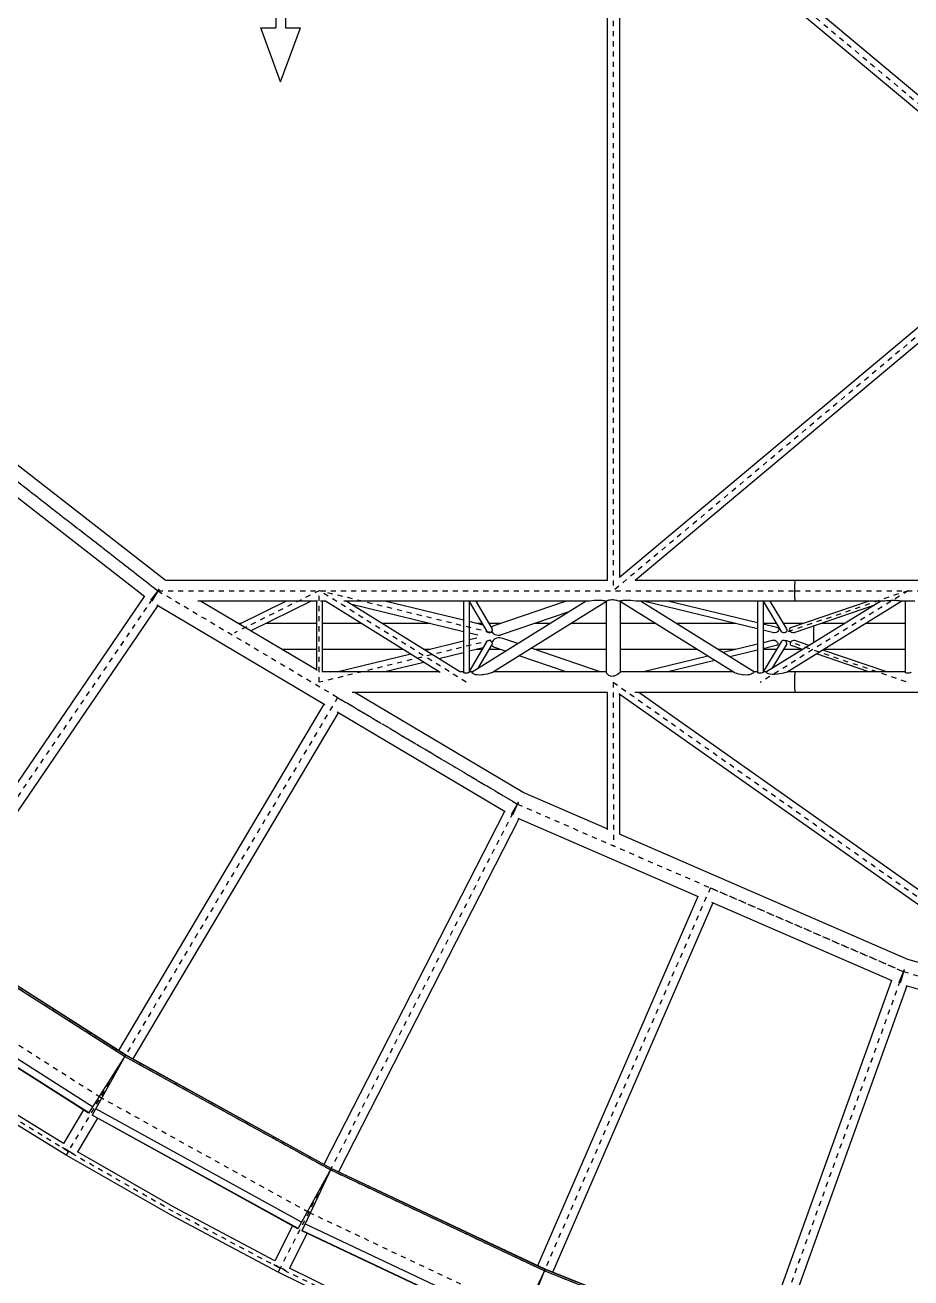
# Model space of a CAD drawing. Header units: millimetres. Extents: x 149919 to 150445, y 136651 to 136866.
# Drawn here: x 150231.21 to 150248.63, y 136663.97 to 136688.6 of the extents above; entities that cross this region are included whole.
import ezdxf

# ---------------------------------------------------------------- set-up
doc = ezdxf.new("R2010")
doc.units = ezdxf.units.MM
doc.header["$LTSCALE"] = 0.25
doc.linetypes.add('CENTER', pattern=[50.8, 31.75, -6.35, 6.35, -6.35])
doc.linetypes.add('XKITLINE00', pattern=[0])

# ---------------------------------------------------------------- blocks, each defined once
blk = doc.blocks.new('çatıı')
at = {"color": 8, "linetype": 'CENTER'}
for p, q in [((10096.4, 4170.3), (11840, 2710.3)), ((11840, 4170.3), (10096.4, 2710.3)), ((10096.4, 4170.3), (10096.4, 2710.3)), ((8555.1, 3212.6), (9200.9, 2710.2)), ((8555.1, 3212.6), (9200.9, 2710.2)), ((8878, 2961.4), (9200.9, 2710.2)), ((9200.9, 2710.2), (8623.4, 1863.3)), ((9200.9, 2710.2), (8693, 1965.4)), ((9200.8, 2710.3), (10454.1, 2710.3)), ((9200.9, 2710.2), (9907.7, 2290.9)), ((9200.9, 2710.2), (9907.7, 2290.9)), ((9200.9, 2710.2), (9554.3, 2500.5)), ((9518.2, 2710.3), (9352.5, 2627.8)), ((9855.7, 2627.8), (9518.2, 2710.3)), ((9807.3, 2530.3), (9518.2, 2710.3)), ((9518.2, 2530.3), (9518.2, 2710.3)), ((10676, 2710.3), (10385.5, 2530.3)), ((10676, 2710.3), (10434.8, 2627.8)), ((10454.1, 2710.3), (11840, 2710.3)), ((9855.7, 2612.8), (9518.2, 2530.3)), ((10434.8, 2612.8), (10676, 2530.3)), ((10096.4, 2530.3), (11068.2, 1845.4)), ((10096.4, 2530.3), (10096.5, 2209)), ((9554.3, 2500.5), (9024.6, 1607.9)), ((9554.3, 2500.5), (9087.7, 1714.1)), ((9554.3, 2500.5), (9907.7, 2290.9)), ((9907.7, 2290.9), (9441.1, 1378.2)), ((9907.7, 2290.9), (9497.3, 1488.2)), ((9907.7, 2290.9), (10666.9, 1961.6)), ((9907.7, 2290.9), (10666.9, 1961.6)), ((9907.7, 2290.9), (10287.3, 2126.2)), ((10287.3, 2126.2), (9874.3, 1173.8)), ((10287.3, 2126.2), (9923.4, 1287.1)), ((10287.3, 2126.2), (10666.9, 1961.6)), ((9135.5, 1794.7), (8745.8, 2042.8)), ((9087.7, 1714.1), (8693, 1965.4)), ((10666.9, 1961.6), (10319.5, 997.3)), ((10666.9, 1961.6), (10361.4, 1113.5)), ((10666.9, 1961.6), (11469.5, 1729.3)), ((10666.9, 1961.6), (11469.5, 1729.3)), ((10666.9, 1961.6), (11068.2, 1845.4)), ((9540, 1571.6), (9135.5, 1794.7)), ((9024.6, 1607.9), (8822, 1732.5)), ((9497.3, 1488.2), (9087.7, 1714.1)), ((9231.1, 1489.8), (9024.6, 1607.9)), ((9960.7, 1373.1), (9540, 1571.6)), ((9441.1, 1378.2), (9231.1, 1489.8)), ((9923.4, 1287.1), (9497.3, 1488.2)), ((9656.1, 1272.6), (9441.1, 1378.2)), ((10393.1, 1201.6), (9960.7, 1373.1))]:
    blk.add_line(p, q, dxfattribs=at)
at = {"color": 8, "linetype": 'XKITLINE00'}
for p, q in [((10084.2, 4150), (10084.2, 2729.5)), ((10949.2, 3440.3), (10107.8, 4144.8)), ((10108.6, 4144.2), (10108.6, 2736.4)), ((10968.2, 3456.2), (10139.6, 4150)), ((11763.8, 4122.4), (10108.5, 2736.3)), ((11763.8, 4090.6), (10139.3, 2730.3)), ((9215.2, 2731.2), (8571.9, 3231.7)), ((9175.3, 2698), (8873.6, 2932.6)), ((9203.3, 2713.3), (9186.5, 2691.6)), ((9202.9, 2713.6), (9188.9, 2690)), ((9216.3, 2730.6), (9215.2, 2731.2)), ((10084.2, 2730.6), (9216, 2730.6)), ((10454.1, 2730.6), (10139.6, 2730.6)), ((10452.7, 2717.2), (10452.6, 2713.8)), ((10452.6, 2713.8), (10452.6, 2710.3)), ((10452.6, 2710.3), (10452.6, 2706.7)), ((10452.8, 2720.4), (10452.7, 2717.2)), ((10453, 2723.3), (10452.8, 2720.4)), ((10453.1, 2725.8), (10453, 2723.3)), ((10453.4, 2727.9), (10453.1, 2725.8)), ((10453.6, 2729.4), (10453.4, 2727.9)), ((10453.8, 2730.3), (10453.6, 2729.4)), ((10453.8, 2730.3), (10453.6, 2729.4)), ((10454.1, 2730.6), (10453.8, 2730.3)), ((10454.1, 2730.6), (10453.8, 2730.3)), ((11718.1, 2730.6), (10454.1, 2730.6)), ((9173.8, 2699.1), (8734.7, 2055.1)), ((9198, 2706.3), (9197.9, 2706.4)), ((9198, 2706.5), (9198, 2705.4)), ((9514.5, 2690), (9279.6, 2690)), ((9512.5, 2554.9), (9284.8, 2690)), ((9452.9, 2690), (9361.5, 2644.5)), ((9502, 2690), (9383.9, 2631.2)), ((9512.5, 2690), (9512.5, 2553.4)), ((9530.5, 2690), (9520.7, 2690)), ((9523.9, 2690), (9523.9, 2550.2)), ((9755.9, 2549.4), (9530.2, 2690)), ((9805.5, 2690), (9566.4, 2690)), ((9795.7, 2550.3), (9571.4, 2690)), ((9801.6, 2652.3), (9647.3, 2690)), ((9801.6, 2690), (9801.6, 2549.9)), ((9802.5, 2689.9), (9802.2, 2690)), ((9802.7, 2689.9), (9802.5, 2689.9)), ((9803.9, 2690), (9802.7, 2689.9)), ((9802.9, 2689.9), (9802.7, 2690)), ((9805.5, 2690), (9803.9, 2690)), ((9807.3, 2690), (9805.5, 2690)), ((9809, 2690), (9807.3, 2690)), ((10047.7, 2690), (9807.3, 2690)), ((9810.6, 2689.9), (9809, 2690)), ((9811.1, 2689.9), (9810.6, 2689.9)), ((9811, 2690), (9810.7, 2689.9)), ((9811.5, 2690), (9811.1, 2689.9)), ((9813, 2690), (9813, 2550.2)), ((9813, 2689.3), (9847.5, 2630.4)), ((10043.1, 2690), (9819, 2550.4)), ((9825.8, 2690), (9857.6, 2635.7)), ((10082.8, 2689), (9858.8, 2549.5)), ((10003.4, 2690), (9861.3, 2641.3)), ((10045.2, 2689.9), (10044.8, 2690)), ((10046.7, 2690), (10045.2, 2689.9)), ((10046, 2689.9), (10045.9, 2690)), ((10049.7, 2690), (10046.7, 2690)), ((10049.9, 2690), (10049.7, 2690)), ((10054.2, 2690.4), (10049.9, 2690)), ((10059, 2690.7), (10054.2, 2690.4)), ((10060.2, 2690.7), (10059, 2690.7)), ((10064, 2691), (10060.2, 2690.7)), ((10068.8, 2691.1), (10064, 2691)), ((10073, 2690.9), (10068.8, 2691.1)), ((10074.5, 2690.7), (10073, 2690.9)), ((10076.6, 2690.6), (10074.5, 2690.7)), ((10079.6, 2690.3), (10076.6, 2690.6)), ((10081.2, 2690), (10079.6, 2690.3)), ((10081.8, 2690), (10081.2, 2690)), ((10083.2, 2689.9), (10081.8, 2690)), ((10083.4, 2690), (10082.5, 2690)), ((10082.8, 2688.9), (10082.7, 2688.8)), ((10082.8, 2688.9), (10082.7, 2688.8)), ((10082.7, 2688.8), (10082.7, 2549.5)), ((10083.1, 2689.6), (10082.8, 2688.9)), ((10083.2, 2690), (10083.1, 2689.7)), ((10083.9, 2690), (10083.2, 2690)), ((10084.1, 2690.1), (10083.9, 2690)), ((10085.7, 2690.7), (10084.1, 2690.1)), ((10086.1, 2690.7), (10085.7, 2690.7)), ((10087.9, 2691.4), (10086.1, 2690.7)), ((10090.5, 2692), (10087.9, 2691.4)), ((10091, 2692), (10090.5, 2692)), ((10093.3, 2692.4), (10091, 2692)), ((10096.4, 2692.3), (10093.3, 2692.4)), ((10098, 2692), (10096.4, 2692.3)), ((10099.4, 2691.9), (10098, 2692)), ((10102.3, 2691.3), (10099.4, 2691.9)), ((10103.8, 2690.7), (10102.3, 2691.3)), ((10104.9, 2690.6), (10103.8, 2690.7)), ((10107.1, 2690), (10104.9, 2690.6)), ((10108.4, 2689.9), (10107.1, 2690)), ((10109.2, 2690), (10107.8, 2690)), ((10108.4, 2689.9), (10108.3, 2690)), ((10108.5, 2689.9), (10108.4, 2690)), ((10108.7, 2689.8), (10108.4, 2689.9)), ((10109.6, 2690), (10108.5, 2689.9)), ((10108.5, 2689.9), (10108.5, 2689.9)), ((10109.3, 2689.3), (10108.7, 2689.8)), ((10334, 2549.5), (10108.7, 2689.8)), ((10108.9, 2689.6), (10108.8, 2689.6)), ((10109.5, 2689.2), (10109.3, 2689.3)), ((10110.1, 2690), (10109.6, 2690)), ((10110, 2688.9), (10110, 2550.4)), ((10111.2, 2690.3), (10110.1, 2690)), ((10113.7, 2690.6), (10111.2, 2690.3)), ((10115.7, 2690.7), (10113.7, 2690.6)), ((10117, 2690.9), (10115.7, 2690.7)), ((10121, 2691.1), (10117, 2690.9)), ((10125.7, 2691), (10121, 2691.1)), ((10129.6, 2690.7), (10125.7, 2691)), ((10130.8, 2690.7), (10129.6, 2690.7)), ((10135.7, 2690.4), (10130.8, 2690.7)), ((10140.4, 2690), (10135.7, 2690.4)), ((10140.7, 2690), (10140.4, 2690)), ((10144.1, 2690), (10140.7, 2690)), ((10383.8, 2690), (10142.9, 2690)), ((10146.1, 2689.9), (10144.1, 2690)), ((10145.5, 2690), (10145.2, 2689.9)), ((10146.5, 2690), (10146.1, 2689.9)), ((10373.8, 2550.4), (10149.6, 2690)), ((10379.8, 2635.4), (10155.7, 2690)), ((10379.8, 2647), (10203.6, 2690)), ((10379.8, 2690), (10379.8, 2549.8)), ((10380.6, 2689.9), (10380.4, 2690)), ((10380.9, 2689.9), (10380.6, 2689.9)), ((10382.2, 2690), (10380.9, 2689.9)), ((10381.1, 2689.9), (10380.9, 2690)), ((10383.8, 2690), (10382.2, 2690)), ((10385.6, 2690), (10383.8, 2690)), ((10454.1, 2690), (10385.6, 2690)), ((10387.4, 2690), (10385.6, 2690)), ((10388.9, 2689.9), (10387.4, 2690)), ((10389.2, 2690), (10388.9, 2689.9)), ((10389.3, 2689.9), (10388.9, 2689.9)), ((10389.7, 2690), (10389.3, 2689.9)), ((10391.2, 2690), (10391.2, 2550.3)), ((10391.2, 2689.7), (10426.7, 2630.3)), ((10622.5, 2690), (10397.4, 2550.5)), ((10404.2, 2690), (10437.1, 2635.1)), ((10664, 2690), (10438.2, 2550.1)), ((10599.1, 2690), (10445.1, 2637.3)), ((10452.6, 2706.7), (10452.7, 2703.3)), ((10452.7, 2703.3), (10452.8, 2700.1)), ((10452.8, 2700.1), (10453, 2697.2)), ((10453, 2697.2), (10453.1, 2694.7)), ((10453.1, 2694.7), (10453.4, 2692.7)), ((10453.4, 2692.7), (10453.6, 2691.2)), ((10453.6, 2691.2), (10453.8, 2690.3)), ((10453.6, 2691.2), (10453.8, 2690.3)), ((10453.8, 2690.3), (10454.1, 2690)), ((10453.8, 2690.3), (10454.1, 2690)), ((10630.2, 2690), (10454.1, 2690)), ((10625.2, 2689.9), (10625.1, 2690)), ((10626.1, 2690), (10625.2, 2689.9)), ((10629.2, 2690), (10626.1, 2690)), ((10630, 2690), (10629.2, 2690)), ((10633.4, 2690.2), (10630, 2690)), ((10638.1, 2690.5), (10633.4, 2690.2)), ((10640.7, 2690.6), (10638.1, 2690.5)), ((10643.1, 2690.8), (10640.7, 2690.6)), ((10648, 2690.9), (10643.1, 2690.8)), ((10652.4, 2690.8), (10648, 2690.9)), ((10654.9, 2690.6), (10652.4, 2690.8)), ((10656, 2690.5), (10654.9, 2690.6)), ((10659.1, 2690.3), (10656, 2690.5)), ((10661.3, 2690), (10659.1, 2690.3)), ((10661.4, 2690), (10661.3, 2690)), ((10674.3, 2690), (10661.4, 2690)), ((10663.2, 2690), (10661.4, 2690)), ((10662.8, 2690), (10662.7, 2690)), ((10663.7, 2689.9), (10663.2, 2690)), ((10663.8, 2690), (10663.7, 2689.9)), ((10670.3, 2690), (10670.3, 2550)), ((10671.4, 2689.9), (10671.1, 2690)), ((10671.4, 2689.9), (10671.4, 2689.9)), ((10672.7, 2689.9), (10671.4, 2689.9)), ((10671.7, 2689.9), (10671.6, 2690)), ((10671.8, 2689.9), (10671.7, 2689.9)), ((10674.3, 2690), (10672.7, 2689.9)), ((10676, 2690), (10674.3, 2690)), ((10689.1, 2690), (10676, 2690)), ((10677.8, 2690), (10676, 2690)), ((10679.4, 2689.9), (10677.8, 2690)), ((10680.2, 2689.9), (10679.4, 2689.9)), ((10680.1, 2690), (10679.7, 2689.9)), ((10680.6, 2690), (10680.2, 2689.9)), ((9200.5, 2680.9), (8761.3, 2036.9)), ((9529.1, 2486), (9198.9, 2681.9)), ((9801.6, 2629.7), (9582, 2683.4)), ((10009.1, 2668.8), (9876.1, 2623.2)), ((10608.1, 2681), (10453.6, 2628.2)), ((9363.9, 2645.7), (9359.4, 2645.7)), ((9512.5, 2645.7), (9413, 2645.7)), ((9601.3, 2645.7), (9523.9, 2645.7)), ((9736.3, 2645.7), (9642.6, 2645.7)), ((9840.3, 2642.8), (9813, 2649.5)), ((9838.6, 2645.7), (9828.6, 2645.7)), ((9874.1, 2645.7), (9851.8, 2645.7)), ((9857.8, 2638.9), (9856.8, 2637.2)), ((9856.8, 2637.2), (9856.8, 2637.1)), ((9857.6, 2635.7), (9857.7, 2635.5)), ((9857.7, 2635.5), (9858, 2634.3)), ((9858.4, 2639.4), (9857.8, 2638.9)), ((9859.3, 2640.3), (9858.4, 2639.4)), ((9861.3, 2641.3), (9859.3, 2640.3)), ((9972, 2645.7), (9941.7, 2645.7)), ((10082.7, 2645.7), (10013.3, 2645.7)), ((10179.5, 2645.7), (10110, 2645.7)), ((10337.5, 2645.7), (10220.8, 2645.7)), ((10417.5, 2645.7), (10391.2, 2645.7)), ((10418.1, 2637.7), (10391.2, 2644.2)), ((10419.9, 2637.2), (10418.1, 2637.7)), ((10420.6, 2636.6), (10419.9, 2637.2)), ((10421.1, 2636.2), (10420.6, 2636.6)), ((10421.1, 2636.2), (10421.7, 2634.9)), ((10469.6, 2645.7), (10430.7, 2645.7)), ((10443.6, 2636.4), (10442.7, 2635.1)), ((10444.1, 2636.7), (10443.6, 2636.4)), ((10445.1, 2637.3), (10444.1, 2636.7)), ((10490.4, 2638.2), (10490.2, 2635.2)), ((10490.7, 2640.8), (10490.4, 2638.2)), ((10490.7, 2640.9), (10490.7, 2640.8)), ((10551, 2645.7), (10504.7, 2645.7)), ((10670.3, 2645.7), (10592.5, 2645.7)), ((9830, 2622.8), (9813, 2626.9)), ((9828.1, 2617.3), (9813, 2613.6)), ((9847.6, 2630.3), (9848, 2629.7)), ((9848.3, 2611.1), (9847.6, 2610.1)), ((9848, 2629.7), (9848.6, 2629)), ((9849.8, 2612), (9848.3, 2611.1)), ((9850, 2628), (9848.6, 2629)), ((9851.5, 2612.4), (9849.8, 2612)), ((9851.6, 2627.5), (9850, 2628)), ((9853.2, 2612.3), (9851.5, 2612.4)), ((9853.4, 2627.5), (9851.6, 2627.5)), ((9854.9, 2611.7), (9853.2, 2612.3)), ((9855.1, 2628.1), (9853.4, 2627.5)), ((9856.3, 2610.7), (9854.9, 2611.7)), ((9856.5, 2629.1), (9855.1, 2628.1)), ((9857, 2629.7), (9856.5, 2629.1)), ((9857.3, 2630.1), (9857, 2629.7)), ((9857.5, 2630.7), (9857.3, 2630.1)), ((9857.4, 2630.2), (9857.7, 2629.7)), ((9858, 2632.5), (9857.5, 2630.7)), ((9857.5, 2630.7), (9857.5, 2630.7)), ((9857.7, 2629.7), (9858.1, 2628.6)), ((9858, 2634.3), (9858, 2633.3)), ((9858, 2633.3), (9858, 2632.5)), ((9858.1, 2628.6), (9859.7, 2626.6)), ((9860, 2612.2), (9858.8, 2610.2)), ((9860.6, 2625.9), (9859.7, 2626.6)), ((9861.8, 2614), (9860, 2612.2)), ((9861.7, 2624.9), (9860.6, 2625.9)), ((9864.2, 2623.5), (9861.7, 2624.9)), ((9861.9, 2614.1), (9861.8, 2614)), ((9864.2, 2615.7), (9861.9, 2614.1)), ((9867, 2622.6), (9864.2, 2623.5)), ((9866.9, 2616.8), (9864.2, 2615.7)), ((9869.9, 2617.5), (9866.9, 2616.8)), ((9870, 2622.3), (9867, 2622.6)), ((9873.1, 2617.6), (9869.9, 2617.5)), ((9873.1, 2622.5), (9870, 2622.3)), ((9876.1, 2623.2), (9873.1, 2622.5)), ((9876.2, 2617.2), (9873.1, 2617.6)), ((9879.3, 2616.2), (9876.2, 2617.2)), ((9908.5, 2606.2), (9879.3, 2616.2)), ((10412, 2627.5), (10391.2, 2632.6)), ((10409.1, 2612.4), (10391.2, 2608)), ((10411.5, 2612.5), (10409.1, 2612.4)), ((10413.8, 2612.1), (10411.5, 2612.5)), ((10414.2, 2627.5), (10412, 2627.5)), ((10415.9, 2611.2), (10413.8, 2612.1)), ((10416.4, 2627.9), (10414.2, 2627.5)), ((10417.2, 2610.2), (10415.9, 2611.2)), ((10418.4, 2628.9), (10416.4, 2627.9)), ((10419.2, 2629.7), (10418.4, 2628.9)), ((10420, 2630.2), (10419.2, 2629.7)), ((10421.1, 2631.8), (10420, 2630.2)), ((10421.6, 2633.3), (10421.1, 2631.8)), ((10421.7, 2633.4), (10421.6, 2633.3)), ((10421.7, 2634.9), (10421.7, 2633.4)), ((10426.7, 2630.3), (10427.2, 2629.6)), ((10427.5, 2611.2), (10426.7, 2610.3)), ((10427.2, 2629.6), (10427.7, 2628.9)), ((10428.9, 2612.1), (10427.5, 2611.2)), ((10429.1, 2627.9), (10427.7, 2628.9)), ((10430.6, 2612.5), (10428.9, 2612.1)), ((10430.8, 2627.4), (10429.1, 2627.9)), ((10432.4, 2612.4), (10430.6, 2612.5)), ((10432.5, 2627.5), (10430.8, 2627.4)), ((10434.1, 2611.8), (10432.4, 2612.4)), ((10434.2, 2628), (10432.5, 2627.5)), ((10435.5, 2610.8), (10434.1, 2611.8)), ((10435.7, 2629), (10434.2, 2628)), ((10436.2, 2629.6), (10435.7, 2629)), ((10436.8, 2630.4), (10436.2, 2629.6)), ((10437.4, 2632), (10436.8, 2630.4)), ((10437.1, 2635.1), (10437.5, 2633.6)), ((10437.5, 2633.2), (10437.4, 2632)), ((10437.5, 2633.6), (10437.5, 2633.2)), ((10442.7, 2635.1), (10442.4, 2633.6)), ((10442.4, 2633.6), (10442.5, 2633.4)), ((10442.5, 2633.4), (10442.7, 2632)), ((10442.7, 2632), (10443.7, 2630.4)), ((10444.4, 2629.8), (10443.7, 2630.4)), ((10445.1, 2629.1), (10444.4, 2629.8)), ((10447, 2628.1), (10445.1, 2629.1)), ((10446.9, 2610.9), (10445.9, 2610.1)), ((10448.8, 2611.9), (10446.9, 2610.9)), ((10449.2, 2627.6), (10447, 2628.1)), ((10451.1, 2612.3), (10448.8, 2611.9)), ((10451.4, 2627.6), (10449.2, 2627.6)), ((10453.4, 2612.3), (10451.1, 2612.3)), ((10453.6, 2628.2), (10451.4, 2627.6)), ((10455.6, 2611.7), (10453.4, 2612.3)), ((10481.7, 2602.7), (10455.6, 2611.7)), ((10490, 2628.1), (10489.9, 2624.2)), ((10489.9, 2624.2), (10489.9, 2620.3)), ((10489.9, 2620.3), (10489.9, 2616.3)), ((10489.9, 2616.3), (10490, 2612.4)), ((10490.1, 2631.8), (10490, 2628.1)), ((10490, 2612.4), (10490.1, 2608.7)), ((10490.2, 2635.2), (10490.1, 2631.8)), ((9512.5, 2594.9), (9445, 2594.9)), ((9682.9, 2594.9), (9523.9, 2594.9)), ((9736.6, 2594.9), (9724.2, 2594.9)), ((9801.6, 2610.8), (9727.7, 2592.7)), ((9801.6, 2588.3), (9753.6, 2576.6)), ((9847.3, 2609.8), (9813, 2551.3)), ((9840.3, 2597.8), (9813, 2591.1)), ((9838.6, 2594.9), (9828.3, 2594.9)), ((9857.5, 2604.6), (9829.6, 2557)), ((9847.6, 2610.1), (9847.3, 2609.8)), ((9874.2, 2594.9), (9851.8, 2594.9)), ((9856.3, 2610.7), (9856.7, 2610.1)), ((9856.7, 2610.1), (9857.4, 2609.3)), ((9857.4, 2609.3), (9857.8, 2608.2)), ((9857.6, 2604.9), (9857.5, 2604.6)), ((9857.5, 2604.7), (9857.7, 2603.6)), ((9857.7, 2603.6), (9857.7, 2603.5)), ((9857.7, 2603.5), (9858.3, 2601.9)), ((9858.7, 2610.1), (9857.8, 2608)), ((9857.8, 2608.2), (9857.9, 2607.6)), ((9857.9, 2607.6), (9857.9, 2607)), ((9857.9, 2607), (9857.9, 2605.9)), ((9858.3, 2601.9), (9859.4, 2600.7)), ((9858.8, 2610.2), (9858.7, 2610.1)), ((9859.4, 2600.7), (9859.6, 2600.4)), ((9861.4, 2599.3), (9859.6, 2600.4)), ((9884.6, 2591.3), (9861.4, 2599.3)), ((10070.8, 2550.6), (9935.2, 2597.1)), ((10082.7, 2594.9), (9941.6, 2594.9)), ((10261.1, 2594.9), (10110, 2594.9)), ((10337.4, 2594.9), (10302.4, 2594.9)), ((10379.8, 2605.2), (10312.2, 2588.7)), ((10379.8, 2593.5), (10325.7, 2580.3)), ((10426.4, 2609.9), (10391.2, 2550.9)), ((10416.4, 2602.4), (10391.2, 2596.3)), ((10417.5, 2594.9), (10391.2, 2594.9)), ((10436.7, 2604.8), (10408.2, 2557.2)), ((10418.1, 2603), (10416.4, 2602.4)), ((10417.7, 2609.9), (10417.2, 2610.2)), ((10417.7, 2609.9), (10419, 2608.4)), ((10418.7, 2603.5), (10418.1, 2603)), ((10419.3, 2604), (10418.7, 2603.5)), ((10419, 2608.4), (10419.7, 2606.8)), ((10419.9, 2605.3), (10419.3, 2604)), ((10419.7, 2606.8), (10419.7, 2606.7)), ((10419.7, 2606.7), (10419.9, 2605.3)), ((10426.7, 2610.3), (10426.4, 2609.9)), ((10469, 2594.9), (10430.7, 2594.9)), ((10435.5, 2610.8), (10435.8, 2610.3)), ((10435.8, 2610.3), (10436.5, 2609.4)), ((10436.5, 2609.4), (10437.1, 2607.8)), ((10437.1, 2606.2), (10436.7, 2604.8)), ((10437.1, 2607.8), (10437.1, 2606.7)), ((10437.1, 2606.7), (10437.1, 2606.2)), ((10444.3, 2608.1), (10443.9, 2606.5)), ((10443.9, 2606.5), (10444.1, 2605)), ((10443.9, 2606.5), (10443.9, 2606.5)), ((10444.1, 2605), (10445, 2603.7)), ((10445.3, 2609.6), (10444.3, 2608.1)), ((10445.6, 2603.3), (10445, 2603.7)), ((10445.9, 2610.1), (10445.3, 2609.6)), ((10446.4, 2602.8), (10445.6, 2603.3)), ((10469.2, 2595), (10446.4, 2602.8)), ((10490.1, 2608.7), (10490.1, 2608)), ((10634.3, 2550.6), (10508.4, 2593.6)), ((10670.3, 2594.9), (10510.5, 2594.9)), ((9698, 2585.5), (9555.3, 2550.6)), ((9723.9, 2569.3), (9647.1, 2550.6)), ((10003.5, 2550.6), (9911.3, 2582.2)), ((10282.6, 2581.5), (10155.7, 2550.6)), ((10296, 2573.1), (10203.6, 2550.6)), ((10599.1, 2550.6), (10495.9, 2585.9)), ((9754, 2550.6), (9523.9, 2550.6)), ((9801.6, 2550.6), (9795.3, 2550.6)), ((9801.6, 2549.9), (9801.9, 2549.3)), ((9802.5, 2549), (9801.9, 2549.3)), ((9802.7, 2548.8), (9802.5, 2549)), ((9803.9, 2548.3), (9802.7, 2548.8)), ((9805.5, 2548), (9803.9, 2548.3)), ((9807.3, 2548), (9805.5, 2548)), ((9809, 2548.2), (9807.3, 2548)), ((9810.6, 2548.7), (9809, 2548.2)), ((9811.1, 2549), (9810.6, 2548.7)), ((9811.9, 2549.3), (9811.1, 2549)), ((9812.7, 2549.8), (9811.9, 2549.3)), ((9812.9, 2550.1), (9812.7, 2549.8)), ((9813, 2550.2), (9812.9, 2550.1)), ((9819.2, 2550.6), (9813, 2550.6)), ((9818.7, 2550.1), (9818.5, 2550)), ((9818.5, 2550), (9818.5, 2549.2)), ((9818.9, 2549), (9818.5, 2549.2)), ((9819, 2550.4), (9818.7, 2550.1)), ((9818.9, 2549), (9819.1, 2548.3)), ((9820.5, 2547.3), (9819.1, 2548.3)), ((9820.5, 2547.3), (9820.5, 2547.2)), ((9822.4, 2546.1), (9820.5, 2547.2)), ((9825.3, 2545.2), (9822.4, 2546.1)), ((9826.3, 2545.1), (9825.3, 2545.2)), ((9828.9, 2544.6), (9826.3, 2545.1)), ((9833.2, 2544.4), (9828.9, 2544.6)), ((9838.2, 2544.7), (9833.2, 2544.4)), ((9840.6, 2545.1), (9838.2, 2544.7)), ((9843.4, 2545.4), (9840.6, 2545.1)), ((9848.4, 2546.4), (9843.4, 2545.4)), ((9852, 2547.3), (9848.4, 2546.4)), ((9853, 2547.5), (9852, 2547.3)), ((9856.5, 2548.6), (9853, 2547.5)), ((9857.5, 2549), (9856.5, 2548.6)), ((9858.8, 2549.5), (9857.5, 2549)), ((10082.7, 2550.6), (9860.6, 2550.6)), ((10082.7, 2549.5), (10082.9, 2549)), ((10082.9, 2549), (10083.1, 2548.4)), ((10083.1, 2548.4), (10083.9, 2547.3)), ((10083.9, 2547.3), (10084.1, 2546.9)), ((10085.7, 2545.3), (10084.1, 2546.9)), ((10086.1, 2545.1), (10085.7, 2545.3)), ((10087.9, 2543.7), (10086.1, 2545.1)), ((10090.5, 2542.6), (10087.9, 2543.7)), ((10091, 2542.4), (10090.5, 2542.6)), ((10093.3, 2541.9), (10091, 2542.4)), ((10096.4, 2542), (10093.3, 2541.9)), ((10098, 2542.4), (10096.4, 2542)), ((10099.4, 2542.8), (10098, 2542.4)), ((10102.3, 2544), (10099.4, 2542.8)), ((10103.8, 2545.1), (10102.3, 2544)), ((10104.9, 2545.6), (10103.8, 2545.1)), ((10107.1, 2547.3), (10104.9, 2545.6)), ((10108.7, 2548.7), (10107.1, 2547.3)), ((10108.9, 2549), (10108.7, 2548.7)), ((10109.7, 2549.7), (10108.9, 2549)), ((10109.8, 2550.1), (10109.7, 2549.7)), ((10110, 2550.4), (10109.8, 2550.1)), ((10332.2, 2550.6), (10110, 2550.6)), ((10334.8, 2549), (10334, 2549.5)), ((10335.6, 2548.6), (10334.8, 2549)), ((10338.4, 2547.5), (10335.6, 2548.6)), ((10339.3, 2547.3), (10338.4, 2547.5)), ((10342.4, 2546.4), (10339.3, 2547.3)), ((10346.9, 2545.5), (10342.4, 2546.4)), ((10349.6, 2545.1), (10346.9, 2545.5)), ((10351.7, 2544.8), (10349.6, 2545.1)), ((10356.5, 2544.4), (10351.7, 2544.8)), ((10360.8, 2544.6), (10356.5, 2544.4)), ((10363.5, 2545.1), (10360.8, 2544.6)), ((10364.4, 2545.2), (10363.5, 2545.1)), ((10367.5, 2546.1), (10364.4, 2545.2)), ((10369.8, 2547.2), (10367.5, 2546.1)), ((10369.9, 2547.3), (10369.8, 2547.2)), ((10371.7, 2548.2), (10369.9, 2547.3)), ((10372.4, 2549), (10371.7, 2548.2)), ((10372.9, 2549.2), (10372.4, 2549)), ((10373.5, 2550), (10372.9, 2549.2)), ((10379.8, 2550.6), (10373.5, 2550.6)), ((10373.8, 2550.4), (10373.5, 2550.1)), ((10373.5, 2550.1), (10373.5, 2550)), ((10379.8, 2549.8), (10380.1, 2549.3)), ((10380.6, 2549), (10380.1, 2549.3)), ((10380.9, 2548.8), (10380.6, 2549)), ((10382.2, 2548.2), (10380.9, 2548.8)), ((10383.8, 2548), (10382.2, 2548.2)), ((10385.6, 2548), (10383.8, 2548)), ((10387.4, 2548.3), (10385.6, 2548)), ((10388.9, 2548.8), (10387.4, 2548.3)), ((10389.3, 2549), (10388.9, 2548.8)), ((10390.2, 2549.3), (10389.3, 2549)), ((10390.9, 2549.8), (10390.2, 2549.3)), ((10391.1, 2550.1), (10390.9, 2549.8)), ((10391.2, 2550.3), (10391.1, 2550.1)), ((10397.5, 2550.6), (10391.2, 2550.6)), ((10397.4, 2550.4), (10397.1, 2550.2)), ((10397.1, 2550.2), (10397.4, 2549.6)), ((10397.4, 2550.5), (10397.4, 2550.4)), ((10397.4, 2549.6), (10398.1, 2548.7)), ((10397.4, 2549.6), (10397.4, 2549.6)), ((10399.2, 2548.2), (10398.1, 2548.7)), ((10399.2, 2548.2), (10399.6, 2547.7)), ((10401.9, 2546.8), (10399.6, 2547.7)), ((10404.8, 2546.2), (10401.9, 2546.8)), ((10405, 2546.1), (10404.8, 2546.2)), ((10408.8, 2545.6), (10405, 2546.1)), ((10413.5, 2545.6), (10408.8, 2545.6)), ((10418.7, 2546), (10413.5, 2545.6)), ((10419.6, 2546.2), (10418.7, 2546)), ((10423.9, 2546.7), (10419.6, 2546.2)), ((10428.8, 2547.6), (10423.9, 2546.7)), ((10430.9, 2548.2), (10428.8, 2547.6)), ((10433.1, 2548.6), (10430.9, 2548.2)), ((10436.4, 2549.5), (10433.1, 2548.6)), ((10436.6, 2549.6), (10436.4, 2549.5)), ((10438.2, 2550.1), (10436.6, 2549.6)), ((10454.1, 2550.6), (10439, 2550.6)), ((10452.7, 2537.2), (10452.6, 2533.8)), ((10452.8, 2540.4), (10452.7, 2537.2)), ((10452.9, 2543.3), (10452.8, 2540.4)), ((10453.1, 2545.8), (10452.9, 2543.3)), ((10453.3, 2547.9), (10453.1, 2545.8)), ((10453.6, 2549.4), (10453.3, 2547.9)), ((10453.8, 2550.3), (10453.6, 2549.4)), ((10453.8, 2550.3), (10453.6, 2549.4)), ((10454.1, 2550.6), (10453.8, 2550.3)), ((10454.1, 2550.6), (10453.8, 2550.3)), ((10670.3, 2550.6), (10454.1, 2550.6)), ((10670.3, 2550), (10670.6, 2549.4)), ((10671.4, 2549), (10670.6, 2549.4)), ((10671.4, 2548.9), (10671.4, 2549)), ((10672.7, 2548.4), (10671.4, 2548.9)), ((10674.3, 2548), (10672.7, 2548.4)), ((10676, 2547.9), (10674.3, 2548)), ((10677.8, 2548.1), (10676, 2547.9)), ((10679.4, 2548.6), (10677.8, 2548.1)), ((10680.2, 2549), (10679.4, 2548.6)), ((10680.6, 2549.2), (10680.2, 2549)), ((10681.5, 2549.7), (10680.6, 2549.2)), ((10681.7, 2550.1), (10681.5, 2549.7)), ((10681.7, 2550.2), (10681.7, 2550.1)), ((10452.6, 2533.8), (10452.6, 2530.3)), ((10452.6, 2530.3), (10452.6, 2526.7)), ((10452.6, 2526.7), (10452.7, 2523.3)), ((10452.7, 2523.3), (10452.8, 2520.1)), ((10452.8, 2520.1), (10452.9, 2517.2)), ((10452.9, 2517.2), (10453.1, 2514.7)), ((10453.1, 2514.7), (10453.3, 2512.7)), ((10453.3, 2512.7), (10453.6, 2511.2)), ((10084.7, 2510), (9583, 2510)), ((9919.2, 2313.5), (9588.1, 2510)), ((10084.2, 2510), (10084.3, 2240.1)), ((10972.3, 1898.1), (10107.5, 2507.5)), ((10108.6, 2506.8), (10108.6, 2230.8)), ((10454.1, 2510), (10138.8, 2510)), ((11040.9, 1879.6), (10146.3, 2510)), ((10453.6, 2511.2), (10453.8, 2510.3)), ((10453.6, 2511.2), (10453.8, 2510.3)), ((10453.8, 2510.3), (10454.1, 2510)), ((10453.8, 2510.3), (10454.1, 2510)), ((11718.1, 2510), (10454.1, 2510)), ((9527.5, 2486.9), (9123.6, 1806.3)), ((9527.4, 2486.9), (9123.6, 1806.3)), ((9555.2, 2470.5), (9151.3, 1789.8)), ((9555.2, 2470.4), (9151.4, 1789.8)), ((9883.7, 2275.5), (9553.6, 2471.4)), ((9909.7, 2294.3), (9895.7, 2270.6)), ((9909.2, 2294.5), (9898.3, 2269.3)), ((10084.3, 2242), (9919.2, 2313.5)), ((9882.2, 2276.4), (9527.4, 1582.4)), ((9882.2, 2276.4), (9527.4, 1582.4)), ((9905.7, 2286.4), (9905.2, 2286.7)), ((9905.8, 2286.6), (9905.3, 2286.8)), ((9910.9, 2261.8), (9556.1, 1567.7)), ((9910.9, 2261.8), (9556.1, 1567.7)), ((10264.2, 2108.6), (9909.2, 2262.5)), ((10675.6, 1985.5), (10108.6, 2231.4)), ((10262.4, 2109.3), (9947.4, 1383.1)), ((10292, 2096.5), (9977.1, 1370.2)), ((10645.1, 1943.4), (10290.2, 2097.3)), ((9137.2, 1797.6), (8747.7, 2045.6)), ((9137, 1797.5), (8747.7, 2045.4)), ((9135.5, 1794.7), (8745.8, 2042.8)), ((10968.6, 1900.7), (10675.6, 1985.5)), ((10668.5, 1965.2), (10657.6, 1940)), ((10668.1, 1965.4), (10660.4, 1939)), ((10665.6, 1957), (10665, 1957.2)), ((10665.7, 1957.1), (10665.1, 1957.3)), ((9064.5, 1683.3), (8674.9, 1931.4)), ((9064.8, 1683.7), (8675.1, 1931.8)), ((9072.5, 1695.8), (8682.8, 1943.9)), ((10643.5, 1944.1), (10379.3, 1210.7)), ((10643.5, 1944.1), (10379.3, 1210.8)), ((10673.8, 1933.2), (10409.6, 1199.8)), ((10673.9, 1933.2), (10409.7, 1199.8)), ((11047.5, 1825), (10672.1, 1933.7)), ((9137.2, 1797.4), (9064.5, 1683.3)), ((9137, 1797.5), (9071.7, 1679)), ((9540, 1571.6), (9135.5, 1794.7)), ((9541.5, 1574.6), (9137.2, 1797.6)), ((9541.3, 1574.5), (9137.2, 1797.4)), ((9020.4, 1600.7), (8817.5, 1725.4)), ((9015.2, 1623.5), (8826.5, 1739.5)), ((9054.4, 1689.7), (9015.2, 1623.6)), ((9476.2, 1455.9), (9071.7, 1679)), ((9476.4, 1456.3), (9071.9, 1679.4)), ((9483.3, 1468.9), (9078.9, 1692)), ((9082.2, 1673.2), (9043, 1607.1)), ((9013.4, 1615.2), (9013.1, 1615.4)), ((9015.2, 1614.3), (9013.4, 1615.2)), ((9013.8, 1615), (9013.6, 1615)), ((9015.5, 1614.1), (9013.8, 1615)), ((9017.4, 1613.2), (9015.2, 1614.3)), ((9017.6, 1613), (9015.5, 1614.1)), ((9019.8, 1611.8), (9017.4, 1613.2)), ((9020, 1611.7), (9017.6, 1613)), ((9022.4, 1610.3), (9019.8, 1611.8)), ((9022.5, 1610.3), (9020, 1611.7)), ((9025.1, 1608.7), (9020.4, 1600.7)), ((9025.1, 1608.7), (9020.4, 1600.7)), ((9025.2, 1608.8), (9022.4, 1610.3)), ((9025.1, 1608.7), (9022.5, 1610.3)), ((9027.7, 1607.2), (9025.1, 1608.7)), ((9027.9, 1607.1), (9025.2, 1608.8)), ((9030.2, 1605.6), (9027.7, 1607.2)), ((9030.4, 1605.5), (9027.9, 1607.1)), ((9032.5, 1604.2), (9030.2, 1605.6)), ((9032.8, 1604), (9030.4, 1605.5)), ((9034.5, 1602.9), (9032.5, 1604.2)), ((9034.8, 1602.7), (9032.8, 1604)), ((9036.1, 1601.7), (9034.5, 1602.9)), ((9036.5, 1601.5), (9034.8, 1602.7)), ((9036.2, 1601.6), (9036.1, 1601.7)), ((9036.7, 1601.3), (9036.5, 1601.5)), ((9235.1, 1497.1), (9042.9, 1607.1)), ((9227, 1482.4), (9020.4, 1600.7)), ((9541.5, 1574.4), (9476.2, 1455.9)), ((9541.3, 1574.5), (9483.6, 1452.1)), ((9960.7, 1373.1), (9540, 1571.6)), ((9962.1, 1376.2), (9541.5, 1574.6)), ((9961.9, 1376.1), (9541.5, 1574.4)), ((9437.3, 1370.7), (9227, 1482.4)), ((9430.7, 1393.2), (9235.1, 1497.1)), ((9465.7, 1461.7), (9430.7, 1393.2)), ((9910.7, 1267), (9489.9, 1465.6)), ((9494.4, 1447), (9459.4, 1378.5)), ((9904.3, 1253.6), (9483.6, 1452.1)), ((9904.5, 1254), (9483.8, 1452.6)), ((9429.4, 1384.8), (9429.1, 1384.9)), ((9431.3, 1384), (9429.4, 1384.8)), ((9429.8, 1384.6), (9429.7, 1384.6)), ((9431.6, 1383.8), (9429.8, 1384.6)), ((9433.5, 1383), (9431.3, 1384)), ((9433.8, 1382.9), (9431.6, 1383.8)), ((9436, 1381.8), (9433.5, 1383)), ((9436.2, 1381.7), (9433.8, 1382.9)), ((9438.8, 1380.5), (9436, 1381.8)), ((9438.8, 1380.4), (9436.2, 1381.7)), ((9441.6, 1379.1), (9438.8, 1380.5)), ((9441.6, 1379.1), (9438.8, 1380.4)), ((9441.6, 1379.1), (9437.3, 1370.7)), ((9441.6, 1379.1), (9437.3, 1370.7)), ((9652.5, 1265), (9437.3, 1370.7)), ((9444.4, 1377.6), (9441.6, 1379.1)), ((9444.3, 1377.7), (9441.6, 1379.1)), ((9446.8, 1376.3), (9444.3, 1377.7)), ((9447, 1376.2), (9444.4, 1377.6)), ((9449.2, 1375), (9446.8, 1376.3)), ((9449.5, 1374.9), (9447, 1376.2)), ((9451.3, 1373.8), (9449.2, 1375)), ((9451.6, 1373.6), (9449.5, 1374.9)), ((9452.9, 1372.8), (9451.3, 1373.8)), ((9453.3, 1372.6), (9451.6, 1373.6)), ((9453, 1372.7), (9452.9, 1372.8)), ((9453.6, 1372.4), (9453.3, 1372.6)), ((9659.7, 1280.2), (9459.4, 1378.6)), ((9962.1, 1376), (9904.3, 1253.6)), ((9961.9, 1376.1), (9912, 1250.3)), ((10393.1, 1201.6), (9960.7, 1373.1)), ((10394.3, 1204.8), (9962.1, 1376.2)), ((10394.3, 1204.6), (9962.1, 1376))]:
    blk.add_line(p, q, dxfattribs=at)
at = {"color": 1}
for p, q in [((9432.5, 3966.7), (9432.5, 3817)), ((9451.8, 3966.7), (9451.8, 3817)), ((9442.2, 3710.5), (9403.2, 3817)), ((9403.2, 3817), (9432.5, 3817)), ((9442.2, 3710.5), (9481.1, 3817)), ((9451.8, 3817), (9481.1, 3817))]:
    blk.add_line(p, q, dxfattribs=at)
at = {"color": 8, "linetype": 'XKITLINE00'}
for centre in [(9200.9, 2710.2), (9200.9, 2710.2), (9200.9, 2710.2), (9200.9, 2710.2), (9200.9, 2710.2), (9200.9, 2710.2), (9200.9, 2710.2), (9200.9, 2710.2), (9200.8, 2710.3), (9200.9, 2710.2), (9200.9, 2710.2), (9518.2, 2710.3), (9518.2, 2710.3), (9518.2, 2710.3), (9518.2, 2710.3), (10096.4, 2710.3), (10096.4, 2710.3), (10454.1, 2710.3), (10454.1, 2710.3), (10676, 2710.3), (10676, 2710.3), (9352.5, 2627.8), (9855.7, 2627.8), (9855.7, 2612.8), (10434.8, 2627.8), (10434.8, 2612.8), (9518.2, 2530.3), (9518.2, 2530.3), (9807.3, 2530.3), (10096.4, 2530.3), (10096.4, 2530.3), (10385.5, 2530.3), (10676, 2530.3), (9554.3, 2500.5), (9554.3, 2500.5), (9554.3, 2500.5), (9554.3, 2500.5), (9554.3, 2500.5), (9907.7, 2290.9), (9907.7, 2290.9), (9907.7, 2290.9), (9907.7, 2290.9), (9907.7, 2290.9), (9907.7, 2290.9), (9907.7, 2290.9), (9907.7, 2290.9), (9907.7, 2290.9), (9907.7, 2290.9), (10096.5, 2209), (10287.3, 2126.2), (10287.3, 2126.2), (10287.3, 2126.2), (10287.3, 2126.2), (10287.3, 2126.2), (10666.9, 1961.6), (10666.9, 1961.6), (10666.9, 1961.6), (10666.9, 1961.6), (10666.9, 1961.6), (10666.9, 1961.6), (10666.9, 1961.6), (10666.9, 1961.6), (10666.9, 1961.6), (10666.9, 1961.6), (9135.5, 1794.7), (9135.5, 1794.7), (9087.7, 1714.1), (9087.7, 1714.1), (9087.7, 1714.1), (9024.6, 1607.9), (9024.6, 1607.9), (9024.6, 1607.9), (9540, 1571.6), (9540, 1571.6), (9231.1, 1489.8), (9231.1, 1489.8), (9497.3, 1488.2), (9497.3, 1488.2), (9497.3, 1488.2), (9441.1, 1378.2), (9441.1, 1378.2), (9441.1, 1378.2), (9960.7, 1373.1), (9960.7, 1373.1)]:
    blk.add_circle(centre, 0.05, dxfattribs=at)

msp = doc.modelspace()

# ---------------------------------------------------------------- block references
at = {"xscale": 0.009999943142843078, "yscale": 0.009999943142843078, "zscale": 0.009999943142843078}
msp.add_blockref('çatıı', (150141.814, 136650.373), dxfattribs=at)

doc.saveas('drawing.dxf')
